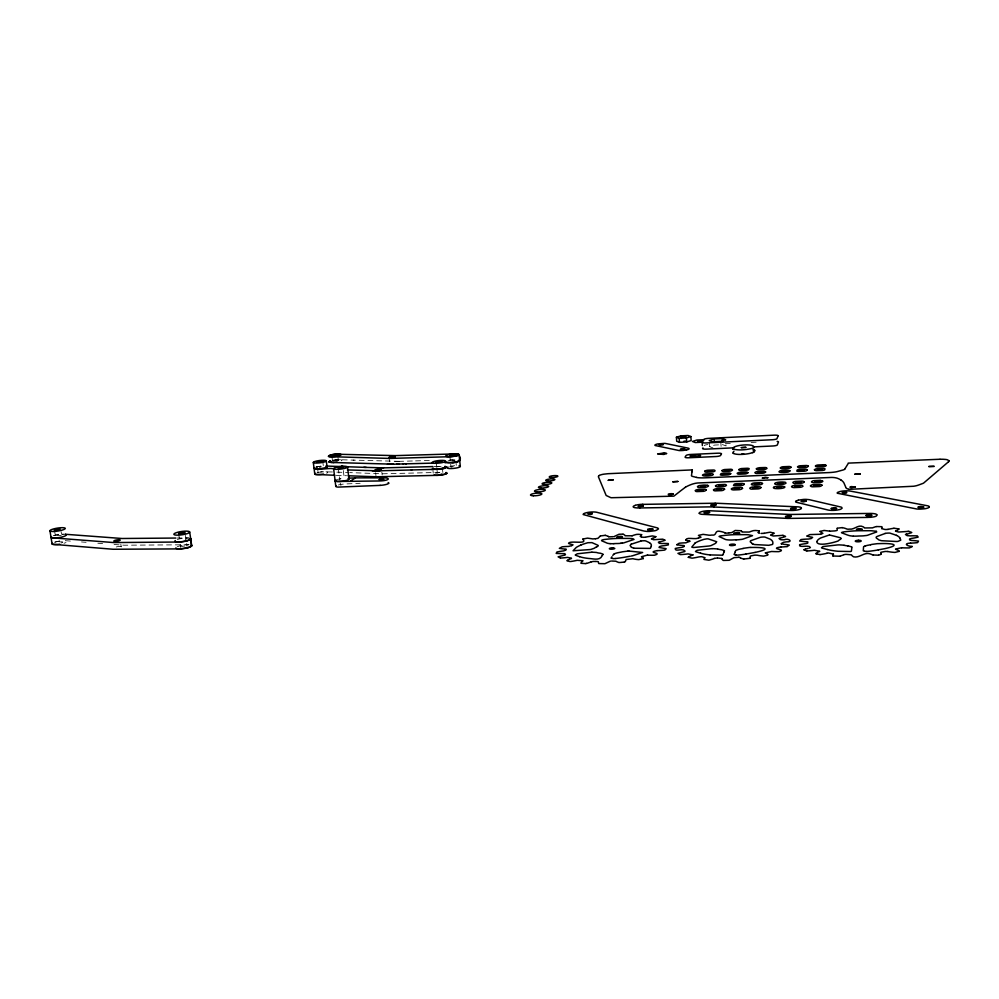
<?xml version="1.0" encoding="UTF-8"?>
<svg xmlns="http://www.w3.org/2000/svg" width="999" height="999" viewBox="0 0 999 999"><rect width="100%" height="100%" fill="white"/><g stroke="black" fill="none" stroke-linecap="round" stroke-linejoin="round"><path stroke-width="0.75" stroke-dasharray="5 3.75" d="M338.386 460.726L337.687 455.057M704.283 445.691L704.395 445.504A4.208 0.812 -4.2 0 1 707.891 444.555M340.934 485.477L340.159 483.004M451.448 467.045L453.209 466.62M709.365 442.082L709.69 446.69L714.585 445.079L722.739 444.692L726.073 445.916L725.649 439.747M337.325 479.483L338.436 479.183A6.231 1.199 -6.9 0 1 340.547 478.758L341.009 478.696A6.993 1.349 -6.9 0 0 337.212 479.508M54.72 542.195L55.919 541.845A7.967 1.586 -9.1 0 1 61.776 540.796L63.024 540.696M53.646 535.701L54.858 535.352A7.98 1.561 -9 0 1 60.702 534.315L63.561 534.178M315.921 467.095L321.203 466.133L316.396 466.958M338.361 484.99L339.123 484.777A6.231 1.224 -6.9 0 1 341.246 484.365L344.168 484.028A8.079 1.586 -6.9 0 1 345.229 483.966L360.115 483.304M333.878 460.801L338.274 460.589L334.066 460.764M57.542 535.689L61.264 535.364M319.28 467.057L320.941 466.82M319.568 466.995L321.029 466.808M725.286 443.693L733.99 443.281M751.148 442.457L758.94 442.082M398.626 461.363L416.096 460.876M415.572 460.889L431.356 460.452M454.807 459.79L447.015 460.015M399.175 461.338L353.059 460.102M434.016 466.558L442.082 466.346M397.877 461.376L394.83 461.388M439.835 472.39L382.829 473.788L349.687 472.602M177.023 538.036L188.049 537.974A8.242 1.761 -8.3 0 1 188.998 538.049M189.036 544.767L124.413 545.204L113.399 544.443M339.997 459.702L332.405 460.402L338.661 459.69L354.146 460.139M332.43 471.978L321.915 471.853A6.743 1.249 -7 0 0 320.592 472.003M336.838 472.14L348.127 472.552M336.238 475.324L346.616 475.724M81.493 541.945L86.076 542.307M97.865 543.231L102.61 543.606M70.405 541.083L65.559 540.709A7.755 1.548 -9.1 0 1 64.048 543.256M709.69 446.69L712.949 447.939M54.446 530.082L55.307 535.302M61.114 531.68L61.538 534.29M120.817 544.18L121.241 546.865M185.464 535.402L186.076 539.51A3.247 0.687 -8.3 0 0 181.806 539.46M186.676 543.606L187.075 546.328M178.634 533.603L179.433 539.073M180.245 544.467L180.644 547.277M317.52 467.769L318.244 473.514M322.752 461.301L323.289 465.609M338.336 468.119L339.822 480.194M331.843 455.756L332.542 461.413M343.319 470.541L344.243 478.096M375.612 472.739L375.961 475.686M381.818 471.99L382.167 474.937M389.036 457.417L389.535 461.775M436.163 462.1L436.65 466.595M436.813 468.094L437.475 474.138M432.917 470.092L433.241 473.089M442.32 467.532L442.957 473.476M455.806 460.914L456.281 465.334M449.775 455.569L451.036 467.357M720.754 441.358L721.178 447.54M316.096 467.057A6.556 1.199 -7 0 1 321.004 466.158M436.126 467.033A6.806 1.311 -6.2 0 1 442.32 466.333M317.332 472.639A6.556 1.224 -7 0 1 325.761 471.74A6.556 1.224 -7 0 1 326.598 473.226M435.676 473.276A6.793 1.336 -6.2 0 1 439.76 472.515M317.108 472.689A6.743 1.249 -7 0 1 318.157 472.44M449.75 466.446A6.681 1.286 -6.1 0 1 456.993 465.634M448.114 460.851A6.681 1.261 -6.1 0 1 454.495 459.815M332.005 460.489A6.444 1.161 -6.8 0 1 339.585 459.69A6.444 1.161 -6.8 0 1 341.421 460.826M59.865 541.957A3.147 0.624 -9.1 0 1 62.762 542.02A3.147 0.624 -9.1 0 1 61.101 542.969M116.271 546.965A3.222 0.674 -8.8 0 1 119.843 546.428A3.222 0.674 -8.8 0 1 121.191 546.94M180.856 546.977A3.247 0.712 -8.4 0 1 184.703 546.003M177.298 539.522A7.992 1.698 -8.3 0 1 188.436 537.999M53.821 535.676A7.755 1.523 -9 0 1 63.449 534.178M177.248 546.753A7.98 1.736 -8.4 0 1 188.836 544.767M54.895 542.17A7.755 1.548 -9.1 0 1 63.212 540.696M452.522 460.751L454.545 460.614L452.584 460.739"/><path stroke-width="1.5" d="M754.695 450.262C756.83 454.52 727.834 456.593 733.953 451.223M851.91 547.34L851.41 551.036A2.672 0.687 -2.3 0 1 850.511 551.51L838.124 551.286A36.289 9.178 -2.3 0 1 827.422 549.525M716.608 541.745L715.746 543.194A25.337 6.456 -3.4 0 0 714.51 543.906L710.976 545.604A6.094 1.548 -3.7 0 1 708.965 546.016L693.556 547.514A6.593 1.686 -3.9 0 0 692.444 547.352L691.87 547.177A3.059 0.774 -3.8 0 1 691.87 546.965L694.967 543.256M837.137 528.359L837.199 530.332L836.163 530.681A21.741 5.395 -2.4 0 0 834.752 530.919L829.782 531.181M692.02 471.665L691.995 471.803M692.095 471.141L692.257 470.104M691.957 472.065L691.57 474.95A70.554 14.835 -4.7 0 1 691.458 475.424L691.433 475.599A8.379 1.761 -4.1 0 0 692.956 476.511L696.553 477.41M781.33 543.818L784.365 544.393A22.253 5.732 -3 0 1 787.162 544.667L789.322 545.117L787.137 546.565M651.123 546.903L651.298 546.166M330.681 454.995A6.631 1.174 -6.8 0 1 335.402 454.195L395.342 455.619L455.944 453.883A6.893 1.274 -6 0 1 458.291 454.095C465.971 464.547 450.012 462.025 445.054 462.787M900.511 540.284L898.039 541.371A2.76 0.699 -1.9 0 1 895.878 541.458L882.641 540.771A3.609 0.912 -2 0 1 880.668 540.496A9.016 2.273 -2.1 0 0 879.819 540.209A8.279 2.073 -2 0 1 878.071 539.273A14.198 3.571 -2.2 0 0 876.96 538.498A12.075 3.009 -2 0 1 876.185 537.537L876.135 537.437A7.455 1.861 -2 0 1 877.147 536.438L885.139 533.478M641.645 534.64L639.21 534.378A26.773 6.481 -4.3 0 1 638.136 534.303L636.276 534.465A26.149 6.494 -4.3 0 0 632.105 535.789M625.449 561.313L626.123 559.502L632.891 558.716A18.194 4.708 -4.3 0 0 638.798 559.627L639.922 559.353M190.322 538.361L191.708 545.978L187.75 547.802L180.182 548.888L113.137 549.263L52.56 544.293A7.343 1.461 -9.1 0 1 52.06 543.793L49.95 530.744M190.809 538.848L186.751 540.946L179.171 542.02L113.674 542.557L51.473 537.762A7.355 1.436 -9 0 1 50.974 537.275L51.274 536.825M816.77 542.007C817.906 546.528 832.304 543.006 837.936 541.058A5.882 1.486 -2.5 0 0 838.323 540.784A29.508 7.443 -2.2 0 1 839.909 539.61A8.279 2.073 -2.5 0 0 840.846 538.673M732.966 453.184L733.865 453.496M750.049 558.304L743.681 559.053M734.34 554.07L734.265 554.395A3.372 0.874 -3.4 0 0 734.777 554.77L735.501 554.957A6.768 1.761 -3.3 0 0 736.063 555.044M750.162 558.029L750.174 557.979A19.256 5.057 -3.4 0 0 750.274 557.592L750.261 556.156L751.548 555.731A15.085 3.909 -3.3 0 0 753.096 555.456L754.058 555.282A22.353 5.907 -3 0 1 754.869 555.132L757.254 555.194A18.856 4.883 -3 0 0 763.773 556.106L766.495 555.444A37.55 9.965 -2.8 0 1 767.432 555.232L768.044 554.72A20.617 5.395 -3.2 0 0 765.858 553.184L765.246 552.872L771.628 551.473A26.486 6.743 -3 0 0 778.82 551.635C788.236 549.275 767.844 548.938 781.106 546.952M817.007 541.358L817.132 541.046A32.243 8.117 -2.3 0 1 817.532 540.347A35.602 8.966 -2.3 0 1 820.654 537.974L829.382 534.989M735.239 551.773L735.651 550.674A3.222 0.837 -3.4 0 1 736.525 550.099L737.112 549.912A18.457 4.72 -3.5 0 0 738.011 549.587A6.169 1.586 -3.3 0 1 740.284 549.025L741.008 548.888A10.877 2.772 -3.4 0 0 743.094 548.476M735.202 551.885L734.777 553.159A33.129 8.616 -3.7 0 1 734.352 554.07M774.824 483.616L774.824 483.741A5.22 1.136 -3.4 0 0 777.122 484.503L782.866 484.29A4.87 1.049 -3.4 0 0 784.565 483.941L785.976 483.216L785.601 482.43A4.97 1.074 -3.4 0 0 784.315 482.13L782.504 482.005A6.219 1.349 -3.4 0 0 781.468 482.017A6.918 1.498 -3.4 0 0 779.607 482.105L777.884 482.317A5.257 1.136 -3.4 0 0 774.887 483.504M724.45 550.961L724.063 551.885M723.975 552.11L722.901 554.707M459.79 460.489C460.114 459.79 455.157 463.486 451.91 462.562M459.165 454.595L456.705 455.844L450.449 456.693L389.61 458.441L329.258 456.63A6.106 1.074 -6.8 0 1 328.446 456.318L330.681 454.995M683.903 546.528L684.265 545.654L683.154 545.466A16.571 4.171 -3.9 0 1 681.131 545.329L677.11 544.83M683.878 546.578L681.93 547.365A15.584 4.008 -3.9 0 0 678.708 547.802L676.96 548.114A50.3 13.199 -3.7 0 0 675.237 548.451C674.8 552.347 682.429 547.852 684.777 550.849A27.348 6.993 -3.7 0 0 685.064 551.148L684.477 551.648A8.954 2.298 -4 0 1 683.99 551.76L683.703 551.823A8.317 2.148 -3.9 0 0 682.891 552.01L677.934 553.359L680.194 554.595A21.116 5.407 -4 0 0 688.061 553.896L692.994 554.92M702.959 447.902L702.622 448.464A4.246 0.824 -4.2 0 0 706.318 449.125L734.103 447.814M753.808 452.235L752.572 452.622M844.692 469.18L848.163 463.586A9.478 1.948 -3.1 0 0 848.201 463.361L848.201 463.299A17.595 3.596 -2.9 0 1 848.188 463.124L939.897 459.253M612.799 555.456L613.648 554.22A3.721 0.962 -4.6 0 1 614.485 553.758M611.937 556.805L611.288 557.829A2.835 0.737 -4.6 0 0 611.326 558.204M602.996 554.47L602.347 555.419M600.249 536.038L597.964 538.336A19.343 4.82 -4.8 0 0 596.553 538.573L595.554 538.748M602.185 555.644C599.962 561.151 592.944 558.541 588.511 558.441A34.328 8.729 -4.7 0 1 579.507 556.655M734.015 533.391L734.515 533.066A3.047 0.749 -3.5 0 1 736.3 532.679L737.387 532.617M565.609 550.149L566.258 549.213L565.097 549.038A19.48 4.858 -5 0 1 562.112 548.763L559.34 548.351L562.137 546.84A15.634 3.946 -5.1 0 1 568.518 546.441L571.603 545.679M565.571 550.199L563.461 550.936A15.672 4.008 -5.1 0 0 559.915 551.423L559.053 551.573A45.904 11.938 -5 0 0 556.918 551.985L556.168 553.434L557.492 553.471M881.717 528.558L884.515 529.395A18.232 4.508 -2.1 0 1 885.763 529.545L888.061 529.408M314.997 473.514L314.785 474.113A6.206 1.161 -7 0 0 315.597 474.45L334.765 475.274M326.074 466.133A6.556 1.199 -7 0 1 320.991 468.556A6.556 1.199 -7 0 1 314.56 467.632C313.961 471.79 332.967 466.471 334.041 469.455M617.082 537.15L617.357 536.95A2.747 0.674 -4.6 0 1 620.704 536.388A2.747 0.674 -4.6 0 1 622.402 537.05A2.672 0.662 -4.6 0 1 619.205 537.787A2.672 0.662 -4.6 0 1 617.182 537.15M833.528 554.195L828.433 552.947A11.763 3.034 -2.5 0 1 828.034 553.034L827.821 553.071A5.682 1.474 -2.4 0 0 826.885 553.271M665.771 549.2L665.009 549.862A4.358 1.111 -4.2 0 1 664.834 549.987L664.71 550.062A17.283 4.383 -4.2 0 1 658.104 550.611L657.367 550.599M676.71 544.742L679.133 543.244A16.184 4.121 -4 0 1 685.726 542.832L690.072 541.221L689.248 540.934A18.706 4.645 -3.8 0 1 685.826 540.159M948.513 461.775L923.788 482.929A7.255 1.573 -2.3 0 1 922.951 483.404L919.367 484.74A70.842 15.172 -2.8 0 1 917.644 485.339L916.745 485.614A11.189 2.435 -2.3 0 1 913.548 486.251L848.888 489.335M314.273 467.769L314.498 468.593L317.008 468.868M758.166 532.617L759.627 533.241M811.088 538.548L808.653 539.048A17.507 4.446 -2.7 0 0 800.936 539.572L799.65 541.021L803.858 541.52A18.706 4.67 -2.7 0 0 806.555 541.72L807.854 541.883L807.741 542.844A29.97 7.567 -2.4 0 0 807.704 543.156L805.831 543.656A15.372 3.934 -2.7 0 0 802.996 544.03L801.298 544.33A48.189 12.537 -2.5 0 0 799.637 544.655C798.301 547.802 806.343 545.454 809.178 546.478A27.885 7.193 -2.9 0 1 809.465 546.703L809.864 547.052A20.292 5.17 -2.5 0 0 810.401 547.44L809.477 548.089M811.176 538.486L812.612 537.412L811.55 537.112A17.295 4.283 -2.7 0 1 807.105 536.076M640.309 536.376L641.395 537.025M350.711 480.981L355.419 477.872L383.529 477.847A7.193 1.511 -4.3 0 1 386.975 478.059L388.424 478.958L387.05 479.895A6.893 1.449 -4.3 0 1 379.77 480.944A8.442 1.761 -4.3 0 1 379.333 480.969L337.5 481.468A6.369 1.224 -6.9 0 1 335.876 481.243L335.152 480.856A6.319 1.211 -6.9 0 1 335.452 480.269L335.826 480.057M685.426 487.225L679.969 491.346A52.21 11.414 -4.6 0 1 679.595 491.683L673.85 496.153L611.276 497.727A6.768 1.498 -4.7 0 1 610.526 497.514L606.156 495.479L598.588 477.222A24.276 5.032 -4.8 0 1 598.426 476.548A16.496 3.422 -4.8 0 1 599.263 475.487M796.428 500.811L795.691 501.498A7.255 1.648 -3.1 0 0 796.016 502.172L827.759 509.952A9.865 2.285 -2.7 0 0 828.096 510.027A8.067 1.873 -2.7 0 0 836.987 510.077L839.597 509.577A7.143 1.661 -2.7 0 0 840.746 509.203L842.082 508.254L841.782 507.392A9.965 2.323 -2.8 0 0 840.221 506.88L809.977 499.825A9.216 2.098 -3.1 0 0 809.04 499.637L806.168 499.375A7.105 1.623 -3.1 0 0 803.571 499.425L798.376 500.137M379.27 479.383L383.766 479.183M383.616 479.433L379.145 479.657M599.325 475.487L599.912 475.174A7.842 1.623 -4.9 0 1 603.758 474.175L607.916 473.713A6.156 1.261 -4.9 0 0 608.316 473.688L692.382 469.905M567.42 560.339L566.933 560.789L570.229 561.588M330.145 461.026L329.146 461.988L333.429 462.512M571.765 545.591L573.014 544.842L571.952 544.48A26.848 6.618 -4.9 0 1 570.454 544.105L569.617 543.856A9.94 2.46 -5 0 1 569.018 543.606L568.818 543.506A20.042 5.007 -5.3 0 0 568.556 543.369C569.418 540.097 588.573 544.93 582.754 539.21M329.82 461.163L329.146 461.988L331.656 462.45M912.299 546.528L909.415 547.902A28.347 7.105 -1.8 0 1 901.66 547.777M843.693 554.757L843.418 554.895A15.859 4.121 -2.4 0 1 842.407 555.319L840.271 556.056M843.968 554.632L845.641 554.37A31.918 8.142 -2.3 0 0 846.702 554.395L851.523 554.845A27.46 7.105 -1.9 0 0 853.67 556.843C860.102 558.204 864.485 551.211 871.128 554.245A22.902 5.894 -1.8 0 0 873.126 554.994M896.278 530.706L895.529 531.118L897.601 531.743A18.219 4.52 -2.1 0 1 898.663 532.042L908.004 531.418M819.168 551.598L819.754 551.298L814.397 550.262A22.815 5.819 -2.7 0 1 806.992 550.948M714.36 558.404L717.294 558.004M714.248 558.441L713.723 558.653A16.871 4.458 -3.4 0 0 713.211 558.866A9.653 2.535 -3.7 0 1 712.537 559.14L708.903 560.202L703.97 559.44A46.666 12.25 -3.2 0 1 704.208 558.778L704.283 558.641A18.669 4.908 -3.5 0 1 705.069 557.729L702.022 556.78A26.561 6.843 -3.6 0 1 701.298 556.668L698.738 556.942A21.866 5.657 -3.9 0 1 692.02 558.166L688.261 557.33M591.258 561.838L593.443 561.438A18.107 4.67 -4.8 0 0 594.655 561.463L595.067 561.463M771.44 534.677L770.604 535.114L772.377 535.701A17.67 4.433 -3.2 0 1 773.301 535.988L782.205 535.402A4.495 1.124 -3 0 1 782.667 535.377L782.866 535.364M632.067 535.789L625.099 535.776A45.867 11.314 -5 0 0 624.949 535.314L623.264 534.128M652.297 538.449L651.398 538.923L652.834 539.448A13.974 3.509 -4.4 0 1 653.583 539.722L662.262 539.185A4.608 1.149 -4.2 0 1 662.712 539.16L665.184 540.234A20.554 5.107 -4.3 0 1 659.74 541.808M839.784 556.218L832.954 556.006M864.372 546.353L864.447 546.328A13.099 3.334 -2.3 0 0 865.471 545.941M635.252 505.394L634.815 505.544A7.018 1.598 -4.5 0 0 633.791 506.006L633.316 506.406A7.405 1.686 -4.5 0 0 633.378 507.08A7.73 1.761 -4.5 0 0 634.827 507.679L637.137 507.942A16.796 3.809 -4.5 0 0 639.472 507.954L639.835 507.954M714.16 438.948L709.253 440.547L712.524 441.758L720.754 441.358L725.649 439.747L722.327 438.561L714.16 438.948L714.372 442.02M805.319 549.213L803.696 549.737L806.73 550.948M686.7 441.97L691.146 440.534L690.858 436.551L688.061 435.502L680.868 435.851L676.41 437.262L676.71 441.246L679.457 442.32L686.7 441.97L686.413 437.962L690.858 436.551M640.759 541.108L631.318 544.168M820.741 534.203L822.876 533.379L819.879 531.443M820.554 534.253L809.877 534.59L807.005 536.001M698.326 538.161L700.986 537.25L698.438 535.389L703.096 534.353L708.204 535.064A6.319 1.561 -3.7 0 0 708.815 535.202L710.813 535.214A30.42 7.667 -3.6 0 1 711.713 535.052C717.856 536.051 713.473 529.507 721.053 531.568A19.705 4.895 -3.8 0 1 724.837 532.792M698.151 538.211C694.33 539.61 686.325 536.738 685.776 540.084M876.41 526.573L876.235 526.61A13.212 3.222 -2.1 0 0 874.562 527.085L873.501 527.46A40.122 9.853 -1.9 0 0 872.539 527.859L864.435 527.971A22.915 5.619 -2.5 0 0 863.286 526.86C858.291 524.038 854.432 529.945 849.462 529.12A38.262 9.153 -2.6 0 1 848.288 529.208L847.177 529.12A2.897 0.712 -2.4 0 1 846.69 528.946L846.615 528.921A20.629 5.095 -2.6 0 0 842.182 527.622M876.56 526.535L881.867 526.698A18.669 4.558 -2.3 0 1 881.68 528.558M685.326 441.083L683.791 441.296M441.995 474.038L441.009 474.25M899.312 551.336L894.954 552.422A20.217 5.157 -1.8 0 1 887.761 551.51M585.764 563.548L586.401 563.399M764.185 533.341L761.188 533.429M642.245 558.816L643.368 558.541M820.167 531.381L823.875 530.519M641.358 559.028L640.496 559.228M645.466 537.2L643.443 537.3A19.505 4.883 -4.5 0 0 642.519 537.162L641.545 537.037M646.191 537.037L646.278 537.025A9.441 2.323 -4.4 0 0 646.753 536.913L652.347 535.926L655.856 536.663M582.917 539.035L587.537 538.136L591.97 538.773A6.069 1.486 -4.8 0 0 592.507 538.911L595.367 538.786M560.314 558.029L558.116 556.843L562.774 555.594A9.378 2.41 -5.1 0 1 563.748 555.369L564.198 555.282A11.538 2.935 -5.2 0 0 564.66 555.182L565.471 554.645A26.861 6.831 -4.9 0 1 565.272 554.358L565.022 553.896A27.385 6.993 -5.4 0 0 564.885 553.671L557.942 553.483M906.505 534.115L905.469 534.44L906.717 535.352A28.109 7.03 -2.1 0 1 907.117 535.639L910.176 535.876A13.711 3.372 -1.8 0 0 911.113 535.839A11.676 2.91 -1.8 0 1 912.649 535.801L917.332 535.864L917.981 536.813A38.874 9.74 -2.1 0 1 918.143 537.125L914.535 537.924A39.111 9.565 -2 0 1 911.563 538.374L909.577 538.973A23.114 5.757 -1.6 0 0 909.577 539.285L909.602 539.46A12.812 3.209 -1.9 0 1 909.577 539.86L911.25 540.422A26.349 6.706 -1.8 0 1 915.758 540.784L918.531 541.096L917.619 542.594A17.17 4.283 -1.8 0 1 910.539 543.131M659.665 541.783L658.378 542.195L659.078 543.081A27.935 7.068 -4.5 0 1 659.228 543.281L661.975 543.518A12.1 3.022 -4.2 0 0 662.712 543.493A10.977 2.785 -4.2 0 1 664.123 543.456L668.294 543.531L668.368 544.88A20.417 5.107 -4.2 0 1 661.688 545.953L659.49 546.628A23.939 6.081 -4 0 0 659.39 546.803L659.265 547.077A12.925 3.284 -4.3 0 1 659.015 547.452L663.448 548.226A10.265 2.635 -4.2 0 1 665.122 548.451L666.058 548.626M755.107 552.41L748.239 553.671A75.986 18.981 -3.7 0 1 745.953 554.058M755.169 552.397L755.232 552.385A3.934 1.011 -3.2 0 0 755.956 552.235C771.915 548.663 764.735 547.227 750.898 547.464M630.069 556.243L626.423 556.88A50.899 13.586 -4.3 0 0 625.349 557.092A38.287 9.715 -4.7 0 1 617.095 558.329A8.479 2.198 -4.6 0 1 616.296 558.416L616.058 558.441A7.667 1.998 -4.6 0 0 615.247 558.528M631.231 556.031L631.568 555.968A4.433 1.149 -4.5 0 0 632.429 555.806L642.657 552.472L629.045 551.073M894.018 528.246L898.988 528.921M743.83 453.983L741.658 454.083M794.904 485.339L800.536 485.114A5.12 1.124 -3.2 0 1 802.384 485.439L803.009 486.288L801.935 486.925A5.045 1.099 -3.2 0 1 800.299 487.312L794.093 487.599A5.182 1.136 -3.2 0 1 792.257 487.275L791.608 486.825A6.993 1.523 -3.2 0 1 791.683 486.426L792.207 486.038A5.382 1.174 -3.2 0 1 794.904 485.327M878.745 555.157L881.305 554.195M620.779 543.294L621.253 543.231A7.043 1.773 -4.6 0 1 622.177 543.131M620.966 543.269L620.691 543.306A7.13 1.773 -4.6 0 1 617.27 543.518A13.961 3.534 -4.7 0 0 613.848 543.643M878.421 555.194L873.151 554.982M622.115 562.312L622.877 562.212A27.385 7.068 -4.6 0 0 624.138 562.05M621.615 562.375L618.968 562.524A24.588 6.394 -4.4 0 1 615.946 561.213L611.613 561.026M600.436 535.926L605.294 535.327M837.299 528.209L842.219 527.609M615.247 558.528L614.223 558.616A2.56 0.662 -4.6 0 1 613.386 558.616L611.425 558.204M628.034 551.061L622.514 551.798A27.647 6.968 -4.7 0 1 620.666 552.185L617.832 552.747A6.893 1.773 -4.6 0 0 616.658 553.021A20.817 5.395 -4.5 0 0 614.46 553.746M591.995 552.172L596.228 552.435A4.271 1.099 -4.8 0 1 596.965 552.609A10.589 2.697 -4.7 0 0 599.875 553.184A5.082 1.311 -4.8 0 1 600.724 553.309L603.046 554.233M591.808 552.197L577.285 553.796L575.212 554.994A26.723 6.793 -4.8 0 0 576.361 555.556L579.482 556.668M712.187 548.613L716.82 548.888A5.12 1.311 -3.6 0 1 717.682 549.05M712 548.638L697.227 550.262L695.454 551.498A25.662 6.556 -3.6 0 0 696.553 551.972L700.586 553.209M650.087 528.758L650.961 528.708M614.035 536.588L619.005 534.265L622.702 534.14M729.208 532.929L732.117 532.492A2.572 0.637 -3.6 0 0 732.242 532.355L735.177 530.469L741.208 530.756M612.924 536.675L609.003 536.875A7.605 1.873 -4.7 0 1 608.578 536.663L608.453 536.575M728.633 532.979L727.484 533.066A36.364 8.779 -3.6 0 1 726.348 533.141L725.262 533.054A2.897 0.712 -3.6 0 1 724.912 532.892L724.899 532.892M610.476 561.101L604.919 563.698L598.801 563.573A14.835 3.884 -4.6 0 1 598.588 563.199L598.314 561.7L596.99 561.488A25.225 6.693 -4.9 0 0 596.091 561.475L595.267 561.463M431.343 469.455C432.067 469.205 448.926 469.755 445.204 466.508M866.732 551.436L867.132 551.411A15.859 4.058 -2.1 0 0 869.867 551.173A39.885 10.065 -2.2 0 0 878.421 549.875M438.174 469.255L446.366 467.107L444.867 466.458M783.004 535.352L785.564 536.463A48.314 11.888 -3.4 0 1 784.315 536.913L782.654 537.437A14.61 3.634 -3.1 0 1 779.957 538.086L779.033 538.449L780.032 539.323A31.431 7.967 -3.3 0 1 780.281 539.56L781.817 539.822A15.385 3.834 -3 0 0 782.267 539.81L783.166 539.785A10.889 2.76 -3 0 1 784.19 539.76C788.686 537.849 793.755 542.157 786.263 541.87A39.623 9.815 -3.2 0 1 783.616 542.27L781.468 543.456A17.532 4.458 -3.2 0 1 781.33 543.818M676.41 437.262L679.158 438.324L686.413 437.962M704.133 439.685L696.877 440.035L692.444 441.458L695.279 442.545L702.597 442.195M753.184 446.915L772.702 445.991A4.321 0.837 -3.7 0 0 777.334 444.942L778.471 441.97A4.283 0.824 -3.7 0 0 777.135 441.396M908.728 531.381L908.478 531.393A3.609 0.887 -1.9 0 0 908.004 531.418M348.364 478.184L355.419 477.872M379.52 485.414L379.857 485.402A8.417 1.661 -6.6 0 0 380.269 485.377M379.17 485.427L338.186 487.1A6.369 1.249 -6.9 0 1 336.563 486.875L335.914 486.563A6.306 1.236 -6.9 0 1 336.139 485.889M848.713 489.335L846.303 488.311A36.938 8.067 -2.5 0 1 846.203 488.124L846.078 487.849M738.623 557.317L734.764 557.604A34.066 8.754 -3.4 0 1 733.978 557.667L729.183 560.277L723.326 560.439A23.726 6.219 -3.3 0 1 721.815 558.503M332.992 462.5L393.469 464.185M392.395 464.223L397.24 464.085M377.934 470.816L347.402 469.93M380.132 470.754L372.24 470.804M391.845 464.235L387.437 464.235M378.484 470.804L411.813 469.955M403.097 463.923L406.268 463.836M403.633 463.911L398.314 464.048M405.744 463.848L432.804 463.124M432.879 466.583L384.39 467.857M396.703 464.098L398.851 464.036M431.755 469.443L411.276 469.967M657.192 550.599C645.516 552.872 663.686 552.659 654.37 555.244A25.362 6.469 -4.2 0 1 647.477 555.107M363.861 467.32L383.628 467.882M383.416 467.882L380.544 467.882M707.342 511.925L708.328 511.95A2.947 0.687 -3.9 0 1 709.702 512.512L709.015 512.887A3.272 0.762 -3.9 0 1 707.891 513.149L705.369 513.224A3.097 0.724 -3.9 0 1 704.332 512.924L704.233 512.812M834.252 507.767L835.002 507.779M910.551 543.119C903.371 543.294 906.617 546.253 912.112 546.416M642.669 504.37L715.134 503.221M640.022 507.942L706.343 506.93A38.786 9.153 -3.9 0 1 714.06 506.98M868.543 517.407L789.322 518.394A17.47 4.121 -3.1 0 1 787.749 518.406L701.785 514.31A7.443 1.736 -3.9 0 1 699.812 513.786L699.362 513.461M175.787 538.049L122.053 538.498L64.947 534.24M829.545 534.989L840.134 537.687A3.521 0.887 -2.5 0 1 840.908 538.224A10.077 2.522 -2.3 0 0 840.758 538.561L840.771 538.673M940.171 459.253L941.295 459.253A12.188 2.485 -2.3 0 1 943.118 459.265L945.491 459.44A8.092 1.636 -2.3 0 1 947.227 459.74L948.963 460.664M717.806 558.016L721.89 558.503M366.233 467.395L326.248 466.046M348.114 475.774L376.498 476.798L438.099 475.312L445.292 474.175L446.89 473.326L446.153 472.552M714.023 507.005L790.721 510.439A7.53 1.748 -3.1 0 0 793.431 510.414L795.229 510.277A8.217 1.911 -3.1 0 0 799.163 509.565A7.917 1.836 -3.1 0 0 801.335 508.491L801.46 508.241A18.956 4.383 -2.9 0 1 801.373 508.104L801.26 507.929A11.364 2.647 -3.1 0 0 800.886 507.542M632.292 538.598L634.04 539.41L624.275 542.707A3.509 0.874 -4.6 0 1 622.202 543.156M632.005 538.586L630.294 538.498A28.459 7.168 -4.6 0 0 628.271 538.424L618.031 538.411A35.077 8.866 -4.7 0 0 604.258 539.522A3.309 0.824 -4.8 0 0 601.873 540.871L605.731 542.507A90.26 23.102 -5.5 0 1 606.568 542.907L606.718 542.981A8.254 2.06 -4.7 0 0 610.077 543.643M633.89 548.239L631.106 547.14A21.304 5.407 -4.7 0 0 630.294 545.804A5.02 1.261 -4.4 0 1 630.094 545.554L630.906 544.318A2.672 0.674 -4.5 0 1 631.331 544.168M610.102 543.631L610.439 543.656A9.153 2.285 -4.7 0 0 613.836 543.681M820.279 480.307L814.16 480.606A5.032 1.086 -3.1 0 0 812.262 481.093L811.45 481.88L812.175 482.43A4.995 1.074 -3.1 0 0 813.586 482.704L820.229 482.442A5.12 1.111 -3.1 0 0 822.115 481.93L822.889 481.281L822.14 480.606M634.028 548.239L649.974 548.401A2.547 0.649 -4.3 0 0 650.474 548.164L650.674 547.777M752.796 449.85L754.695 450.199L753.77 449.925M585.514 563.611L580.943 563.274A19.718 5.157 -4.8 0 1 582.542 561.238L582.979 560.739L577.185 560.302A22.19 5.694 -5.1 0 1 570.866 561.488M901.722 547.714L895.516 549.075L896.19 549.487M824.25 464.722L817.931 464.985A4.758 0.987 -3.2 0 0 816.121 465.447L815.346 466.034L816.021 466.67A4.72 0.974 -3.2 0 0 817.357 466.908L823.75 466.645A4.795 0.987 -3.2 0 0 825.261 466.283L826.285 465.584L825.586 464.96M647.564 555.057L641.483 556.718M710.164 554.92L721.765 555.194A2.473 0.649 -3.5 0 0 722.964 554.707M824.175 530.457L829.545 531.118M707.242 485.252L705.843 485.114A5.544 1.211 -4 0 0 703.533 485.102L699.862 485.514A4.321 0.937 -4 0 0 698.501 485.876L697.464 486.563L697.901 487.25A4.745 1.036 -4 0 0 699.113 487.524L705.194 487.337A4.346 0.949 -4 0 0 706.743 487.012L708.391 486.163A5.707 1.236 -4 0 0 708.266 485.639L707.567 485.327M864.684 551.248L864.422 551.198A12.587 3.272 -2.2 0 0 864.073 551.136L863.273 550.749L863.561 546.965A3.534 0.899 -2.1 0 1 864.36 546.353M820.042 554.582L817.057 553.995M816.658 553.908L815.708 553.708A31.456 8.179 -2.2 0 1 818.968 551.585M887.786 551.498L885.264 551.448A25.425 6.631 -1.7 0 0 884.44 551.598L883.491 551.785A16.571 4.246 -2 0 1 881.93 552.06L880.731 552.435L881.106 553.533M827.372 549.525L822.751 548.276A26.436 6.706 -2.4 0 1 821.44 547.802L822.926 546.565L836.875 545.017A4.371 1.111 -2.4 0 1 839.759 544.905A11.039 2.785 -2.4 0 0 840.908 544.979L841.458 545.004A7.005 1.786 -2.4 0 1 844.055 545.317M642.045 530.544L643.356 530.881A48.314 11.526 -4.1 0 0 644.03 531.043L646.79 531.418A7.23 1.761 -4.3 0 0 649.487 531.418L654.72 530.756A6.831 1.661 -4.3 0 0 656.468 530.269L658.491 528.896L657.966 528.159A10.552 2.56 -4.4 0 0 656.73 527.722L596.703 512.262A7.505 1.736 -4.9 0 0 587.325 512.512A7.717 1.786 -4.9 0 0 583.166 514.535L641.833 530.481M851.76 546.94L848.775 546.053A6.606 1.686 -2.3 0 0 847.826 545.904M716.533 541.683L708.104 538.836A5.957 1.486 -3.7 0 1 706.905 538.836L703.958 539.36A43.182 11.001 -3.4 0 0 694.742 543.244M724.45 550.674L721.79 549.775A6.281 1.623 -3.6 0 0 720.941 549.637A16.546 4.221 -3.5 0 1 717.644 549.063M388.161 482.529L388.898 483.116A6.106 1.211 -6.6 0 1 388.686 483.441L387.525 484.04A6.893 1.361 -6.6 0 1 380.294 485.364M908.94 531.368L911.762 532.504A23.514 5.757 -2 0 1 906.63 534.153M571.403 558.179L567.444 557.392A20.629 5.245 -5.2 0 1 560.539 558.041M896.59 535.364L889.997 533.141A2.997 0.737 -2 0 0 888.948 533.066L887.274 533.129A3.934 0.974 -2 0 0 885.039 533.454M800.861 507.542L800.699 507.442A7.368 1.711 -3.1 0 0 798.626 506.893L716.982 503.259A9.703 2.223 -3.9 0 0 715.147 503.221M740.334 557.754L740.159 557.642A4.021 1.061 -3.3 0 0 738.923 557.205M876.285 531.343L876.747 531.905L868.019 535.102A3.859 0.962 -2.2 0 1 865.833 535.576A10.152 2.535 -2.2 0 0 864.635 535.689L864.11 535.764A7.005 1.736 -2.3 0 1 860.938 535.951A20.542 5.17 -2.2 0 0 856.905 536.113A9.715 2.398 -2.3 0 1 853.446 536.113M876.198 531.268L871.852 530.794A30.432 7.617 -2.2 0 0 869.63 530.719L858.266 530.744A37.537 9.428 -2.3 0 0 843.568 531.918L842.145 532.267A3.909 0.962 -2.4 0 0 841.47 532.729L847.152 534.902A89.361 23.089 -3 0 1 848.313 535.302L849.325 535.601A8.729 2.16 -2.3 0 0 853.009 536.101M845.703 487.05L844.317 483.853A88.024 19.406 -3.6 0 0 841.008 479.97M739.472 533.054L739.497 533.116A3.347 0.824 -3.5 0 1 739.447 533.341A2.635 0.649 -3.5 0 1 737.05 534.003L736.475 534.028A2.835 0.699 -3.5 0 1 734.053 533.391M900.748 539.984L899.962 538.199M189.698 532.067A8.004 1.673 -8.3 0 1 177.735 535.164A8.004 1.673 -8.3 0 1 177.884 532.217A8.004 1.673 -8.3 0 1 189.698 532.067L191.683 545.729M313.299 462.4L314.785 474.113M326.323 460.914A6.556 1.174 -6.9 0 1 316.471 463.074A6.556 1.174 -6.9 0 1 316.646 461.001A6.556 1.174 -6.9 0 1 326.323 460.914L327.222 468.094M333.616 468.643L335.801 486.388M347.527 467.008A7.005 1.286 -6.8 0 1 337.187 469.355A7.005 1.286 -6.8 0 1 337 467.132A7.005 1.286 -6.8 0 1 347.527 467.008L348.988 479.083M459.065 454.645A6.693 1.236 -6 0 1 448.963 456.718A6.693 1.236 -6 0 1 449.225 454.533A6.693 1.236 -6 0 1 459.065 454.645L460.314 466.446M680.868 435.851L681.068 438.499M679.158 438.324L679.457 442.32M702.16 442.457L702.372 445.542M722.327 438.561L722.527 441.62M759.04 530.831L756.443 530.569A26.698 6.456 -3.2 0 1 755.281 530.481L753.383 530.656A25.05 6.219 -3.2 0 0 749.25 532.067L742.045 532.017A23.514 5.819 -3.7 0 0 741.171 530.756M824.2 464.96A4.795 0.987 -3.2 0 1 825.536 465.197M820.229 480.519A5.12 1.111 -3.1 0 1 822.09 480.819M831.255 508.491A2.747 0.637 -2.7 0 1 834.103 507.779A2.747 0.637 -2.7 0 1 836.737 508.304A2.747 0.637 -2.7 0 1 834.128 509.053A2.772 0.637 -2.7 0 1 831.293 508.491M647.702 529.62A3.122 0.762 -4.3 0 1 647.789 529.408M923.675 507.105A3.459 0.799 -2 0 0 923.613 506.893L920.741 506.481A2.86 0.662 -2 0 0 917.969 507.367L918.044 507.417A3.084 0.712 -2 0 0 919.692 507.792L920.766 507.817A2.897 0.674 -2 0 0 923.713 507.105M699.2 513.361A7.792 1.823 -3.9 0 1 705.918 510.889A7.33 1.711 -3.9 0 1 708.865 510.726L788.785 514.385A21.728 5.057 -3.1 0 0 793.243 514.423L869.879 513.424A8.516 2.01 -2.4 0 1 875.836 514.023L877.247 514.872L876.148 516.158A7.63 1.798 -2.4 0 1 873.725 516.87L870.941 517.257A10.839 2.56 -2.4 0 1 869.305 517.37M704.208 512.812A2.735 0.637 -3.9 0 1 707.342 511.95M866.033 515.409A2.785 0.662 -2.4 0 1 868.193 514.772L869.105 514.71A3.009 0.712 -2.4 0 1 871.94 515.309L871.752 515.534A3.009 0.712 -2.4 0 1 869.105 516.096A2.96 0.699 -2.4 0 1 866.108 515.409M833.029 556.006A28.621 7.443 -2.1 0 1 833.366 554.195M826.997 553.296A25.362 6.518 -2.6 0 1 820.004 554.57M805.344 549.213A24.513 6.356 -2.5 0 1 808.166 548.376M887.986 529.383A27.535 6.793 -1.9 0 1 893.83 528.284M898.838 529.095A25.45 6.219 -2.2 0 1 896.415 530.719M896.265 549.475A20.205 5.22 -1.9 0 1 899.15 551.148M896.503 535.377A40.459 10.19 -2.2 0 1 900.111 538.186M866.682 551.485A3.771 0.974 -2.1 0 1 864.859 551.248M878.371 549.862A53.896 14.148 -1.6 0 1 879.457 549.65L884.639 548.688A4.246 1.086 -1.9 0 0 885.401 548.526C901.248 544.954 893.243 543.019 878.521 543.656A2.473 0.624 -2 0 0 877.06 543.706L872.04 544.38A8.104 2.06 -2 0 0 870.604 544.73M870.653 544.742A9.69 2.448 -2.2 0 1 868.568 545.142L868.268 545.204A7.18 1.836 -2.1 0 0 865.446 545.941M847.801 545.916A26.961 6.768 -2.2 0 1 844.105 545.304M858.453 540.297A2.972 0.749 -2.2 0 0 855.281 541.121A3.209 0.812 -2.2 0 0 856.842 541.758L858.191 541.82A2.972 0.749 -2.2 0 0 861.213 540.983L860.888 540.621A2.71 0.687 -2.2 0 0 859.49 540.334L858.928 540.309A3.484 0.874 -2.2 0 0 858.303 540.322M856.555 529.62A3.184 0.787 -2.3 0 1 856.53 529.395A2.885 0.699 -2.3 0 1 859.802 528.658M859.227 530.094A2.672 0.649 -2.3 0 1 856.867 529.632M859.927 528.771A2.672 0.649 -2.3 0 1 862.1 529.183L862.125 529.158A3.496 0.862 -2.3 0 1 862.162 529.37L862.125 529.445A2.672 0.649 -2.3 0 1 860.226 530.032L859.939 530.057A3.259 0.799 -2.3 0 1 859.04 530.094M591.208 561.825A24.55 6.356 -5.1 0 1 586.513 563.424M567.482 560.339A25 6.518 -4.9 0 1 571.078 558.628A4.321 1.111 -5.1 0 0 571.503 558.528M605.232 535.352A20.767 5.132 -4.9 0 1 608.578 536.55M641.57 534.652A26.723 6.568 -4.7 0 1 640.484 536.376M655.794 536.663A22.028 5.432 -4.5 0 1 652.397 538.461M641.633 556.693A21.99 5.744 -4.5 0 1 643.281 558.541M625.299 561.326A3.347 0.874 -4.5 0 1 624.387 562.1M649.512 542.657A34.578 8.766 -4.6 0 1 651.211 546.166M649.387 542.669A26.786 6.781 -4.5 0 0 649.05 542.482L647.29 541.645A43.594 10.764 -4 0 1 646.353 541.183L645.242 540.821A2.722 0.687 -4.4 0 0 644.33 540.746L642.782 540.809A4.833 1.211 -4.4 0 0 640.671 541.071M628.046 551.036A2.672 0.687 -4.5 0 1 628.958 551.073M596.353 547.102A13.536 3.422 -4.7 0 0 594.567 548.039A5.42 1.374 -4.9 0 1 594.105 548.339L590.859 549.438A2.485 0.624 -4.9 0 1 589.997 549.562L573.064 550.774L576.273 547.415A20.367 5.145 -4.8 0 1 577.297 546.803L578.583 546.128A36.788 9.316 -4.7 0 1 580.931 545.017M597.802 546.066A7.592 1.911 -4.9 0 1 596.328 547.09M597.827 545.941A6.893 1.736 -4.7 0 1 597.976 545.716A3.422 0.862 -4.8 0 0 597.652 545.154L591.97 542.632L587.899 542.707A46.379 11.801 -4.6 0 0 580.869 545.017M612.674 547.752A2.785 0.699 -4.7 0 0 609.353 548.713L609.465 548.838A3.109 0.787 -4.7 0 0 610.476 549.175L611.688 549.225A2.785 0.699 -4.7 0 0 614.835 548.414L613.161 547.764A3.322 0.837 -4.7 0 0 612.587 547.764M688.336 557.33A25.562 6.706 -3.6 0 1 692.869 554.895M758.965 530.831A26.873 6.631 -3.5 0 1 758.341 532.617M764.123 533.329A30.47 7.642 -3 0 1 769.867 532.267A4.933 1.224 -3.1 0 1 770.217 532.205L774.275 533.191A24.138 5.957 -3.3 0 1 771.553 534.69M787.125 546.553A18.319 4.633 -3 0 1 781.193 546.977M743.718 559.04A22.278 5.807 -3.1 0 1 740.234 557.767M751.61 543.156A11.376 2.885 -3.4 0 0 750.998 542.445L750.511 542.095A6.843 1.723 -3.2 0 1 750.461 541.258A4.096 1.036 -3.3 0 1 750.836 540.671L760.127 537.387A3.072 0.774 -3.2 0 1 761.887 537.087L763.798 537A2.947 0.737 -3.2 0 1 764.972 537.1L770.217 539.185A39.323 10.002 -3.5 0 1 772.801 542.095L772.826 542.532A40.797 10.39 -3.5 0 1 772.552 544.418L768.743 545.304L755.669 544.617A3.809 0.962 -3.2 0 1 753.708 544.33A9.203 2.348 -3.3 0 0 752.934 544.018M752.846 544.03A7.393 1.873 -3.2 0 1 751.673 543.144M736.063 539.822A16.021 4.071 -3.5 0 0 732.504 539.972A9.178 2.298 -3.5 0 1 729.22 539.972L728.808 539.959A8.442 2.11 -3.5 0 1 725.449 539.472L719.055 536.475A4.346 1.086 -3.7 0 0 719.28 536.351L720.604 535.889A4.72 1.174 -3.6 0 1 721.066 535.826A36.763 9.328 -3.5 0 1 735.389 534.652L746.141 534.665A29.658 7.492 -3.4 0 1 748.288 534.74L752.534 535.651L743.331 538.985A3.696 0.924 -3.4 0 1 741.133 539.46A5.982 1.511 -3.4 0 0 740.359 539.522L739.897 539.585A7.892 1.973 -3.5 0 1 736.051 539.847M736.063 555.057A2.61 0.674 -3.4 0 0 737.712 555.107A26.474 6.793 -3.4 0 0 745.928 554.045M750.886 547.464A2.772 0.712 -3.3 0 0 749.35 547.477L744.505 548.139A7.992 2.06 -3.3 0 0 743.056 548.463M710.102 554.944A34.303 8.754 -3.5 0 1 700.636 553.196M737.474 532.592A2.835 0.699 -3.5 0 1 739.672 533.054M949.038 460.664A15.485 3.147 -2.4 0 1 948.463 461.775M840.858 479.982A45.367 9.89 -3.2 0 0 836.725 478.046L834.864 477.672A8.279 1.773 -3 0 0 831.568 477.435L697.789 482.979A7.98 1.723 -4.1 0 0 694.78 483.441L692.657 484.003A49.638 10.864 -3.8 0 0 685.489 487.225M696.565 477.41A7.33 1.548 -4.1 0 0 698.776 477.759A14.948 3.134 -4.1 0 0 704.445 477.847L828.783 472.589A13.536 2.822 -3.1 0 0 835.564 471.928A7.93 1.661 -3.1 0 0 837.587 471.491L843.031 469.992A6.369 1.324 -3 0 0 844.717 469.18M796.315 500.949A7.255 1.648 -3.1 0 1 798.276 500.262M635.364 505.307A7.73 1.761 -4.5 0 1 642.807 504.283M444.98 466.483A6.806 1.311 -6.2 0 1 440.422 469.031A6.806 1.311 -6.2 0 1 433.166 468.032M323.501 474.05A6.556 1.224 -7 0 1 316.533 474.562A6.556 1.224 -7 0 1 315.284 473.376M445.991 472.539A6.793 1.336 -6.2 0 1 443.244 474.687A6.793 1.336 -6.2 0 1 433.991 475.012M342.17 465.609A6.431 1.186 -6.9 0 1 340.634 467.057M459.016 465.784A6.681 1.286 -6.1 0 1 458.304 467.557A6.681 1.286 -6.1 0 1 449.575 468.531A6.681 1.286 -6.1 0 1 447.939 467.033M459.041 460.039A6.681 1.261 -6.1 0 1 455.007 462.225A6.681 1.261 -6.1 0 1 446.478 462.062M337.187 462A6.444 1.161 -6.8 0 1 330.282 462.35A6.444 1.161 -6.8 0 1 330.244 461.014M190.16 538.336A7.992 1.698 -8.3 0 1 183.042 541.67A7.992 1.698 -8.3 0 1 175.212 540.546M65.447 534.353A7.755 1.523 -9 0 1 59.141 537.574A7.755 1.523 -9 0 1 51.561 536.638M191.159 545.154A7.98 1.736 -8.4 0 1 185.14 548.351A7.98 1.736 -8.4 0 1 175.874 547.889M59.765 544.193A7.755 1.548 -9.1 0 1 52.41 543.319M348.164 478.558A6.993 1.349 -6.9 0 1 341.995 481.268A6.993 1.349 -6.9 0 1 335.976 479.957M822.015 485.227L820.928 486.151A5.17 1.124 -3.1 0 1 819.317 486.55L812.612 486.813A5.095 1.111 -3.1 0 1 811.176 486.538L810.489 486.101A7.18 1.573 -3.1 0 1 810.514 485.689L811.275 485.164A5.295 1.161 -3.1 0 1 813.698 484.577L819.355 484.365A5.307 1.161 -3.1 0 1 821.49 484.777L822.015 485.227M672.839 481.78L677.921 481.468L672.839 481.78M754.482 484.003L759.465 483.703L754.482 484.003M54.446 530.019C61.876 531.505 61.913 526.523 54.446 530.019M375.274 469.73L381.481 469.055L375.324 469.642M643.269 505.956L639.023 506.755A3.009 0.687 -4.5 0 1 638.074 506.456L638.798 505.881A3.247 0.737 -4.5 0 1 639.897 505.656L642.257 505.569A2.86 0.649 -4.5 0 1 643.244 505.894L643.269 505.956M767.819 477.709L762.2 478.134L765.209 477.335A3.334 0.712 -3.6 0 1 765.771 477.31L767.819 477.709M842.344 492.694C848.213 494.83 848.376 490.159 842.344 492.694M723.438 485.414L719.767 486.163A2.885 0.624 -3.9 0 1 718.681 485.939L723.438 485.414M806.293 501.086L803.708 501.835A2.872 0.649 -3.1 0 1 802.896 501.86L801.036 501.323L804.869 500.649A2.847 0.649 -3.1 0 1 806.218 500.974L806.293 501.086M776.61 487.462L781.68 487.25L779.832 486.788A3.047 0.662 -3.4 0 0 779.02 486.813L776.635 487.4M724.612 489.198L723.326 490.234A4.808 1.061 -3.9 0 1 721.703 490.621L715.209 490.871A4.995 1.099 -3.9 0 1 713.923 490.584L713.423 489.872L714.71 489.123A5.17 1.136 -3.9 0 1 717.332 488.573L719.005 488.424A6.993 1.536 -3.9 0 1 720.828 488.374L722.814 488.486A5.007 1.099 -3.9 0 1 724.312 488.861L724.612 489.198M804.183 481.893L803.121 482.792A4.945 1.074 -3.2 0 1 801.56 483.191L794.942 483.466A5.082 1.099 -3.3 0 1 793.281 483.104L792.869 482.38L793.918 481.755A5.057 1.086 -3.3 0 1 795.516 481.368L802.047 481.093A4.983 1.074 -3.2 0 1 803.446 481.356L804.183 481.893M808.378 466.221L807.354 467.045A4.658 0.962 -3.3 0 1 805.868 467.407L799.512 467.682A4.77 0.987 -3.3 0 1 798.151 467.445L797.489 466.833L798.551 466.133A4.758 0.987 -3.3 0 1 800.062 465.771L806.355 465.497A4.695 0.974 -3.3 0 1 807.679 465.734L808.378 466.221M740.134 473.214L744.942 472.927L740.134 473.214M789.934 470.904L788.636 471.865A4.208 0.887 -3.4 0 1 787.274 472.177L785.114 472.415A8.204 1.711 -3.4 0 1 783.653 472.502L781.043 472.452A4.57 0.962 -3.4 0 1 779.857 472.252L779.133 471.94A7.517 1.573 -3.4 0 1 778.995 471.728L779.932 470.866A4.446 0.937 -3.5 0 1 781.293 470.529L785.276 470.117A5.12 1.074 -3.4 0 1 787.512 470.167L787.861 470.192A6.081 1.274 -3.4 0 1 788.823 470.342L789.31 470.454A4.77 0.999 -3.4 0 1 789.847 470.741L789.934 470.904M791.22 516.283L790.758 516.67A3.284 0.774 -3.1 0 1 789.198 517.045L786.825 517.095A3.184 0.749 -3.1 0 1 785.564 516.72L785.489 516.595A2.847 0.674 -3.1 0 1 788.298 515.771L789.635 515.759A3.134 0.737 -3.1 0 1 791.133 516.146L791.22 516.283M732.692 448.976C739.223 450.799 746.965 449.687 753.446 448.089C757.692 442.932 731.942 444.555 732.704 448.951M752.859 488.061L757.891 487.837L756.056 487.375A2.96 0.649 -3.6 0 0 755.269 487.4L752.859 488.061M762.649 472.177L757.829 472.452L762.649 472.177M814.422 469.78L815.134 470.429A4.958 1.036 -3.2 0 0 816.52 470.679L822.439 470.479A5.057 1.061 -3.2 0 0 824.737 469.917L824.974 468.768A5.132 1.074 -3.2 0 0 822.914 468.406L817.519 468.618A5.095 1.061 -3.2 0 0 815.209 469.18L814.422 469.78M613.211 479.845L608.254 480.307L613.211 479.845M801.023 482.117L795.953 482.392L801.023 482.117M823.251 465.659L818.381 465.971L823.251 465.659M855.381 486.95L851.46 487.699A3.159 0.687 -2.8 0 1 850.087 487.462L850.099 486.95A3.159 0.687 -2.8 0 1 851.473 486.588L855.381 487.012M807.379 469.967L806.293 470.804A4.895 1.024 -3.3 0 1 804.757 471.178L798.85 471.478A5.07 1.061 -3.3 0 1 796.815 471.103L797.19 469.955A5.145 1.074 -3.3 0 1 799.512 469.405L804.894 469.168A4.958 1.036 -3.3 0 1 806.68 469.455L807.379 469.967M818.805 485.452L813.661 485.764L818.805 485.452M928.833 466.521L934.177 466.446A3.409 0.699 -2.3 0 0 934.19 466.271L928.833 466.521M804.32 470.167L799.425 470.479L804.32 470.167M698.289 490.521L703.246 490.209L698.289 490.521M759.34 468.718L764.11 468.444L759.34 468.718M929.295 506.818L928.521 507.717A8.017 1.848 -2 0 1 924.525 508.778L920.753 509.09A7.443 1.723 -2 0 1 916.745 508.991L837.262 493.231A8.367 1.861 -2.8 0 1 837.624 492.395L840.246 491.446A7.842 1.748 -2.8 0 1 849.974 491.021L927.996 505.869A7.842 1.811 -2 0 1 929.282 506.693L929.295 506.818M673.176 494.043C672.389 495.167 667.12 495.317 668.393 494.08A2.96 0.649 -4.3 0 1 670.079 493.731L671.715 493.668A3.259 0.724 -4.3 0 1 672.702 493.793L673.176 494.043M706.305 489.922L704.969 490.959A4.683 1.024 -4 0 1 703.358 491.346L696.952 491.595A4.858 1.074 -4 0 1 695.716 491.333L695.204 490.634A6.244 1.374 -4 0 1 695.541 490.284L696.59 489.81A4.87 1.074 -4 0 1 698.338 489.423L704.607 489.21A4.833 1.061 -4 0 1 705.843 489.498L706.305 489.922M741.345 447.614L745.803 447.352L741.345 447.614M791.033 467.22L790.246 467.969A4.733 0.987 -3.5 0 1 788.81 468.356L782.417 468.693A4.82 0.999 -3.5 0 1 781.006 468.469L780.331 468.119A5.894 1.224 -3.5 0 1 780.294 467.807L781.43 467.107A4.733 0.974 -3.5 0 1 782.941 466.745L789.123 466.483A4.595 0.949 -3.5 0 1 790.396 466.72L791.033 467.22M741.82 469.48L746.59 469.218L741.82 469.48M337.687 455.057L331.855 455.806L337.687 455.057M783.291 467.669L788.099 467.432L783.328 467.619M778.009 483.366L783.004 483.116L778.009 483.366M722.964 474.188L727.747 473.926L722.964 474.188M782.03 471.403L786.887 471.166L782.067 471.353M716.033 504.87L713.074 505.669A2.772 0.637 -3.9 0 1 710.726 505.132L711.151 504.832A3.072 0.699 -3.9 0 1 712.637 504.483L716.033 504.87M761.001 487.574L759.802 488.511A4.945 1.086 -3.6 0 1 758.191 488.898L751.66 489.16A5.02 1.099 -3.6 0 1 750.324 488.873L749.737 488.161L750.948 487.4A4.933 1.074 -3.6 0 1 752.559 487L759.065 486.75A4.845 1.061 -3.6 0 1 760.376 487.025L761.001 487.574M762.537 483.528L761.35 484.428A4.858 1.049 -3.6 0 1 759.764 484.815L757.654 485.064A7.018 1.523 -3.6 0 1 755.768 485.164L754.045 485.127A5.27 1.136 -3.6 0 1 751.41 484.09L752.309 483.454A5.082 1.099 -3.6 0 1 754.245 482.954L760.202 482.667A4.933 1.074 -3.6 0 1 761.925 482.979L762.537 483.528M322.752 461.301L316.795 462.013L322.752 461.301M765.634 471.99L764.497 472.839A4.558 0.962 -3.6 0 1 762.974 473.201L756.655 473.464A4.62 0.974 -3.6 0 1 755.381 473.214L754.844 472.564L756.006 471.853A4.72 0.987 -3.6 0 1 757.554 471.491L763.798 471.228A4.608 0.962 -3.6 0 1 765.047 471.478L765.634 471.99M756.38 468.856L756.98 469.48A4.858 1.011 -3.6 0 0 758.691 469.755L763.973 469.53A4.745 0.987 -3.6 0 0 765.933 469.093L767.032 468.394L766.47 467.757A4.645 0.962 -3.6 0 0 765.197 467.52L759.764 467.682A5.02 1.036 -3.6 0 0 756.418 468.743L756.38 468.856M742.557 488.324L741.62 489.11A5.22 1.149 -3.7 0 1 739.185 489.71L733.641 489.935A5.195 1.136 -3.7 0 1 731.63 489.522L731.268 488.923L732.492 488.149A5.007 1.099 -3.7 0 1 734.103 487.762L740.571 487.487A5.032 1.099 -3.7 0 1 741.92 487.762L742.557 488.324M724.837 470.454L729.57 470.192L724.874 470.404M588.111 513.948C593.506 515.984 594.018 511.251 588.111 513.948M736.226 484.727L741.183 484.478L736.325 484.615M744.292 484.265L743.368 485.039A5.12 1.111 -3.7 0 1 740.983 485.626L735.052 485.814A5.045 1.099 -3.7 0 1 733.491 485.452L734.34 484.103A5.095 1.111 -3.7 0 1 736.425 483.641L741.895 483.416A5.182 1.124 -3.7 0 1 743.893 483.816L744.292 484.265M794.792 486.426L799.899 486.226L794.892 486.313M704.632 471.341L705.144 471.965A4.52 0.937 -4.1 0 0 706.368 472.19L712.487 471.928A4.371 0.912 -4 0 0 713.973 471.565L715.097 470.866L714.66 470.242A4.421 0.924 -4 0 0 713.486 470.005L707.567 470.242A4.583 0.949 -4.1 0 0 705.918 470.604L704.944 471.029A5.957 1.236 -4 0 0 704.632 471.341M712.275 470.941L707.567 471.303L712.275 470.941M455.182 455.02L449.775 455.569L455.182 455.02M734.402 488.773L739.41 488.486L734.44 488.711M738.873 469.605L739.21 470.142A4.92 1.024 -3.8 0 0 741.121 470.504L746.353 470.279A4.97 1.036 -3.8 0 0 748.651 469.742L749.2 468.618A4.908 1.024 -3.8 0 0 747.302 468.256L741.583 468.543A4.833 0.999 -3.8 0 0 739.735 469.006L738.873 469.605M747.951 472.752L746.753 473.588A4.745 0.999 -3.8 0 1 745.192 473.951L738.923 474.213A4.67 0.974 -3.8 0 1 737.674 473.963L737.15 473.314L738.323 472.614A4.745 0.999 -3.8 0 1 739.872 472.252L746.091 471.99A4.833 1.011 -3.8 0 1 747.364 472.24L747.951 472.752M860.239 473.926L854.857 474.213L860.239 473.926M721.927 470.591L722.439 471.203A4.683 0.974 -3.9 0 0 723.663 471.441L729.819 471.178A4.508 0.937 -3.9 0 0 731.343 470.829L732.504 470.129L731.992 469.493A4.545 0.949 -3.9 0 0 730.756 469.255L724.625 469.53A4.708 0.974 -3.9 0 0 723.089 469.892L721.927 470.591M441.67 461.538L436.163 462.1L441.658 461.588M735.127 544.73L735.114 544.805A2.522 0.637 -3.5 0 1 734.877 545.017A2.947 0.749 -3.5 0 1 731.942 545.616A2.51 0.637 -3.5 0 1 730.906 545.579A3.009 0.762 -3.5 0 1 729.645 544.755A2.672 0.674 -3.5 0 1 731.768 544.18L732.342 544.143A3.409 0.862 -3.5 0 1 733.229 544.13L733.753 544.155A2.585 0.662 -3.5 0 1 734.964 544.443L735.127 544.73M680.456 449.325L684.752 449.075L680.456 449.325M817.507 469.617L822.414 469.43L817.507 469.617M730.744 473.738L729.52 474.575A4.72 0.987 -3.9 0 1 727.984 474.937L722.227 475.224A4.92 1.036 -3.9 0 1 720.341 474.85L720.953 473.701A4.908 1.024 -3.9 0 1 722.826 473.226L728.995 472.964A4.683 0.987 -3.9 0 1 730.219 473.214L730.744 473.738M715.471 485.839L715.784 486.426A5.02 1.086 -3.9 0 0 717.294 486.788L723.676 486.538A4.833 1.049 -3.9 0 0 725.262 486.151L726.485 485.402L725.998 484.702A4.658 1.011 -3.9 0 0 724.737 484.44L718.318 484.702A4.795 1.036 -3.9 0 0 716.72 485.077L715.571 485.701M700.511 486.438L705.406 486.188L703.771 485.789A2.935 0.637 -4 0 0 702.996 485.814L700.624 486.326M713.186 474.463L712.487 475.124A4.658 0.974 -4 0 1 711.101 475.549L708.766 475.886A5.932 1.249 -4.1 0 1 707.255 475.999A6.456 1.361 -4.1 0 1 706.031 476.024L704.532 475.961A4.87 1.024 -4.1 0 1 703.196 475.724L702.559 475.374A6.006 1.261 -4 0 1 702.934 474.712L703.995 474.288A4.858 1.024 -4.1 0 1 705.656 473.926L711.463 473.701A4.57 0.962 -4 0 1 712.662 473.951L713.186 474.463M710.277 474.662L705.531 475.024L710.277 474.662M814.647 481.58L819.717 481.406L814.684 481.53M697.627 441.221L701.822 440.971L697.627 441.221M800.511 466.658L805.344 466.421L800.511 466.658M659.952 453.858L664.26 453.608L659.952 453.858M342.957 467.569L338.336 468.081L342.957 467.569M716.495 489.76L721.403 489.647A2.997 0.662 -3.9 0 0 721.465 489.46L716.495 489.76M778.096 435.776L776.96 438.686A4.321 0.824 -3.7 0 1 772.327 439.735L705.881 442.944A4.246 0.799 -4.2 0 1 702.185 442.307L703.97 439.398A4.208 0.787 -4.2 0 1 708.628 438.374L774.163 435.164A4.283 0.799 -3.8 0 1 778.096 435.776M681.543 437.013L685.714 436.775L681.543 437.013M395.142 456.743L389.036 457.417L395.142 456.743M659.19 444.792L663.361 444.555L659.228 444.742M721.44 453.896L720.616 455.432A4.358 0.862 -4.1 0 1 715.796 456.531L688.823 457.767A4.333 0.862 -4.3 0 1 685.102 457.067L686.088 455.519A4.308 0.849 -4.3 0 1 690.896 454.445L717.619 453.209A4.333 0.862 -4.1 0 1 721.44 453.896M790.671 508.566L790.634 508.628A2.835 0.662 -3.1 0 0 793.131 509.228L796.103 508.553A2.797 0.649 -3.1 0 0 793.144 507.892L792.619 507.979A3.109 0.724 -3.1 0 0 791.096 508.316L790.671 508.566M773.563 487.387L773.501 487.487A7.33 1.611 -3.4 0 0 773.463 487.849L774.063 488.286A4.92 1.074 -3.4 0 0 775.399 488.561L777.372 488.661A7.268 1.598 -3.4 0 0 779.045 488.623L780.781 488.486A5.245 1.149 -3.4 0 0 784.227 487.674L784.665 487.375A6.943 1.523 -3.4 0 0 784.727 486.763L782.042 486.088A5.557 1.211 -3.4 0 0 779.632 486.076L775.499 486.55A4.533 0.999 -3.4 0 0 774.437 486.85L773.651 487.287M700.524 455.631L697.302 456.705L692.007 456.943L689.959 456.106L698.451 454.795L700.524 455.631M666.57 453.534L663.761 454.445L657.629 453.958L664.897 452.834L666.57 453.534M686.438 449.962L683.366 450.424A6.306 1.224 -4.4 0 1 679.133 450.549L655.244 445.529A6.031 1.149 -4.5 0 1 654.969 445.005A6.593 1.249 -4.5 0 1 657.891 443.906L664.123 443.394A6.056 1.149 -4.5 0 1 665.596 443.481L687.899 448.089A6.718 1.299 -4.4 0 1 688.486 449.35A6.156 1.186 -4.4 0 1 686.45 449.962M551.361 477.534A4.371 0.899 -5.3 0 0 557.892 476.173A4.371 0.899 -5.3 0 0 551.348 475.974A4.371 0.899 -5.3 0 0 551.361 477.534M547.952 480.969A4.633 0.962 -5.3 0 0 554.882 479.52A4.633 0.962 -5.3 0 0 547.964 479.295A4.633 0.962 -5.3 0 0 547.952 480.969M544.48 484.465A4.908 1.024 -5.3 0 0 551.823 482.929A4.908 1.024 -5.3 0 0 544.517 482.679A4.908 1.024 -5.3 0 0 544.48 484.465M540.946 488.036A5.17 1.086 -5.4 0 0 548.701 486.401A5.17 1.086 -5.4 0 0 540.996 486.138A5.17 1.086 -5.4 0 0 540.946 488.036M537.162 491.87A5.457 1.161 -5.4 0 0 545.342 490.134A5.457 1.161 -5.4 0 0 537.225 489.835A5.457 1.161 -5.4 0 0 537.162 491.87M533.291 495.779A5.744 1.236 -5.4 0 0 541.908 493.943A5.744 1.236 -5.4 0 0 533.379 493.618A5.744 1.236 -5.4 0 0 533.291 495.779M648.913 530.057A2.747 0.662 -4.3 0 0 653.171 529.245A2.747 0.662 -4.3 0 0 649.238 528.883A2.747 0.662 -4.3 0 0 648.913 530.057M435.277 463.299A6.806 1.286 -6.2 0 0 445.616 461.163A6.806 1.286 -6.2 0 0 435.651 461.026A6.806 1.286 -6.2 0 0 435.277 463.299M331.581 456.768A6.444 1.136 -6.8 0 0 341.208 454.67A6.444 1.136 -6.8 0 0 331.643 454.782A6.444 1.136 -6.8 0 0 331.581 456.768M115.397 541.371A3.222 0.662 -8.8 0 0 120.217 540.084A3.222 0.662 -8.8 0 0 115.472 540.197A3.222 0.662 -8.8 0 0 115.397 541.371M180.32 533.953A3.259 0.674 -8.3 0 0 185.065 532.667A3.259 0.674 -8.3 0 0 180.17 532.779A3.259 0.674 -8.3 0 0 180.32 533.953M53.796 531.48A7.767 1.486 -9 0 0 65.297 528.421A7.767 1.486 -9 0 0 53.771 528.871A7.767 1.486 -9 0 0 53.796 531.48"/></g></svg>
